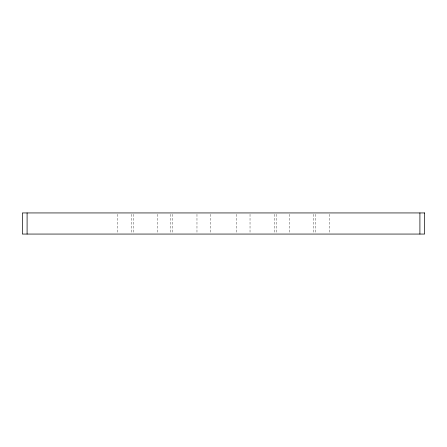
<?xml version="1.0" encoding="UTF-8"?>
<svg xmlns="http://www.w3.org/2000/svg" width="447" height="447" viewBox="0 0 447 447"><rect width="100%" height="100%" fill="white"/><g stroke="black" fill="none" stroke-linecap="round" stroke-linejoin="round"><path stroke-width="0.34" stroke-dasharray="2.23 1.68" d="M329.221 214.303L329.221 232.697M315.761 214.303L315.761 232.697M313.777 214.303L313.777 232.697M289.628 214.303L289.628 232.697M276.162 214.303L276.162 232.697M274.184 214.303L274.184 232.697M250.029 214.303L250.029 232.697M236.569 214.303L236.569 232.697M210.431 214.303L210.431 232.697M196.971 214.303L196.971 232.697M172.816 214.303L172.816 232.697M170.838 214.303L170.838 232.697M157.372 214.303L157.372 232.697M133.223 214.303L133.223 232.697M131.239 214.303L131.239 232.697M117.779 214.303L117.779 232.697"/><path stroke-width="0.67" d="M419.906 212.94L419.906 234.06M27.094 212.94L27.094 234.06M424.639 212.94L22.361 212.94L22.35 234.06L424.639 234.06L424.65 212.94"/></g></svg>
